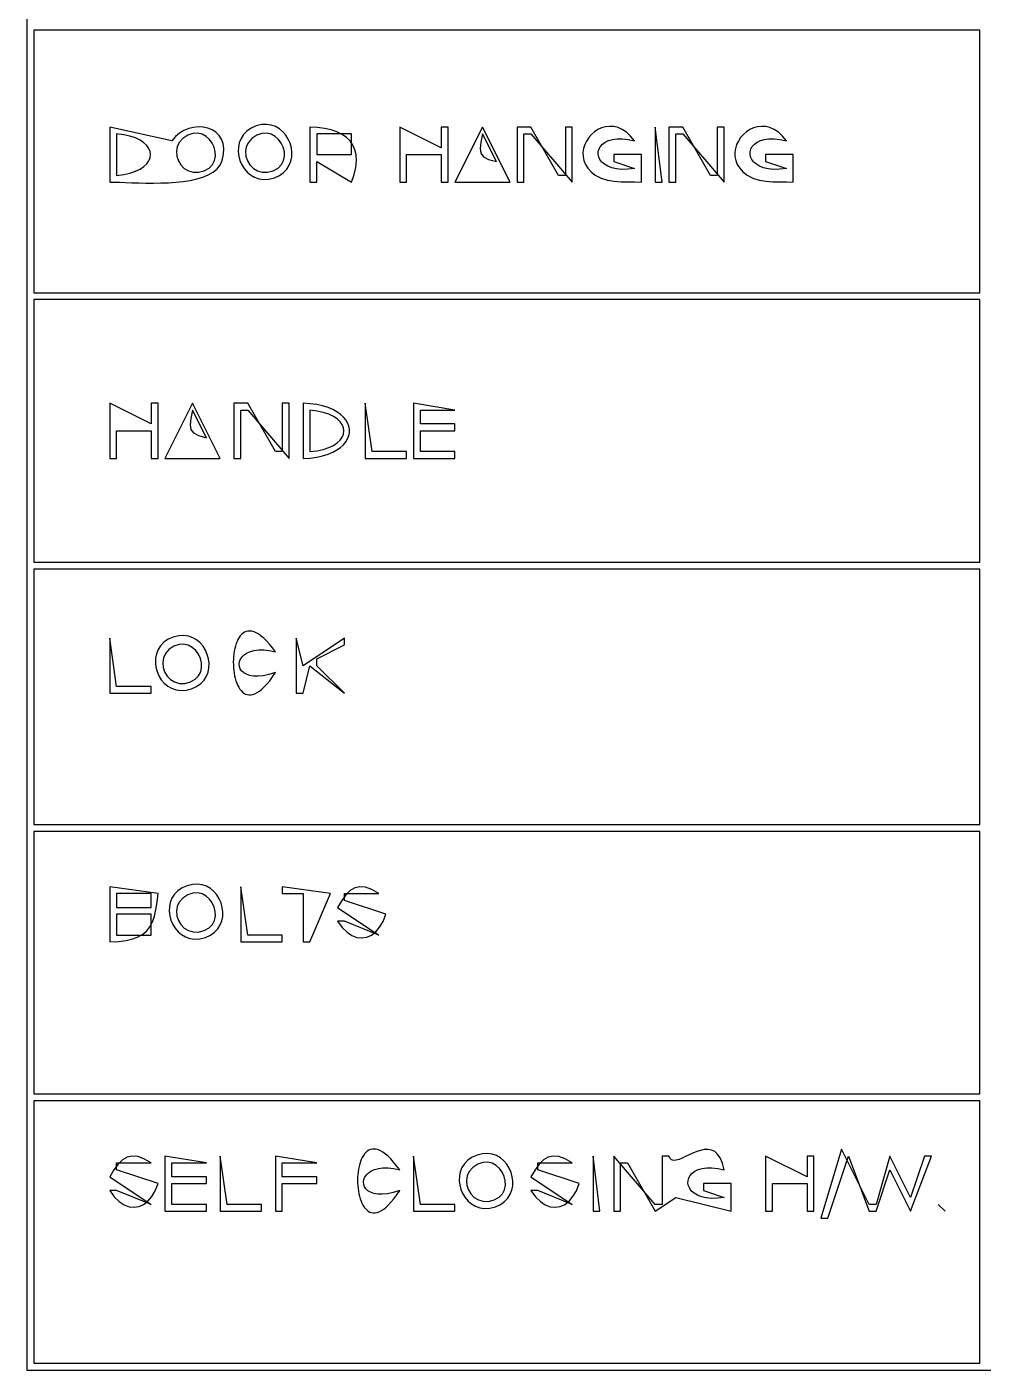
# Model space of a CAD drawing. Extents: x 0 to 2384, y 0 to 1684.
# Drawn here: x 482 to 620.5, y 449 to 643.5 of the extents above; entities that cross this region are included whole.
import ezdxf

# ---------------------------------------------------------------- set-up
doc = ezdxf.new("R2010")
doc.units = 0
doc.layers.add('C7', color=7, linetype='CONTINUOUS')

msp = doc.modelspace()

# ---------------------------------------------------------------- linework, layer by layer
at = {"layer": 'C7'}
for points in [[(482, 1513), (482, 449), (842, 449), (842, 1513), (482, 1513)], [(483, 643), (483, 605), (620, 605), (620, 643), (483, 643)], [(503, 627), (494, 629), (494, 621), (494.6592, 621.0045), (495.4248, 620.9918), (496.2819, 620.9679), (497.2156, 620.939), (498.2109, 620.9115), (499.253, 620.8913), (500.327, 620.8849), (501.4181, 620.8984), (502.5114, 620.9379), (503.5919, 621.0097), (504.6447, 621.12), (505.6551, 621.275), (506.6081, 621.4809), (507.4889, 621.7439), (508.2825, 622.0702), (508.9741, 622.466), (509.5487, 622.9376), (509.9916, 623.4911), (510.2878, 624.1327), (510.5025, 625.0523), (510.5467, 625.8794), (510.4378, 626.6126), (510.193, 627.2505), (509.8299, 627.7919), (509.3658, 628.2354), (508.8182, 628.5798), (508.2043, 628.8237), (507.5418, 628.9658), (506.8478, 629.0048), (506.1399, 628.9394), (505.4354, 628.7682), (504.7518, 628.49), (504.1064, 628.1034), (503.5166, 627.6072), (503, 627)], [(515.213, 629.1489), (514.4709, 628.8185), (513.8611, 628.3955), (513.3783, 627.8954), (513.0172, 627.3337), (512.7727, 626.7258), (512.6397, 626.0872), (512.613, 625.4333), (512.6873, 624.7798), (512.8576, 624.1419), (513.1187, 623.5353), (513.4654, 622.9753), (513.8926, 622.4774), (514.395, 622.0572), (514.9676, 621.7301), (515.6051, 621.5115), (516.3024, 621.417), (517.0543, 621.462), (517.8557, 621.662), (518.5888, 621.9882), (519.1889, 622.4072), (519.6614, 622.9033), (520.012, 623.4614), (520.2461, 624.0659), (520.3693, 624.7015), (520.3872, 625.3528), (520.3052, 626.0043), (520.1289, 626.6408), (519.8638, 627.2467), (519.5156, 627.8068), (519.0896, 628.3055), (518.5915, 628.7276), (518.0268, 629.0576), (517.4011, 629.2801), (516.7198, 629.3797), (515.9886, 629.3411), (515.2129, 629.1489)], [(523, 629), (523, 621), (524, 621), (524, 624), (529, 621), (529.3845, 622.1257), (529.6231, 623.1578), (529.7211, 624.0984), (529.6837, 624.9496), (529.516, 625.7135), (529.2232, 626.392), (528.8105, 626.9874), (528.283, 627.5016), (527.6461, 627.9368), (526.9048, 628.2951), (526.0643, 628.5784), (525.1299, 628.789), (524.1067, 628.9288), (523, 629)], [(536, 629), (536, 621), (537, 621), (537, 625), (542, 625), (542, 621), (543, 621), (543, 629), (542, 629), (542, 626), (536, 629)], [(548, 629), (544, 621), (551, 621), (552, 621), (548, 629)], [(553, 629), (553, 621), (554, 621), (554, 628), (555, 628), (561, 621), (561, 629), (560, 629), (560, 622), (559, 622), (555, 629), (553, 629)], [(571, 621), (571, 625), (567, 625), (567, 624), (570, 623), (569.0232, 622.8847), (568.1486, 622.8704), (567.3756, 622.9459), (566.7034, 623.1001), (566.1312, 623.3219), (565.6585, 623.6002), (565.2843, 623.9239), (565.0081, 624.2818), (564.829, 624.6629), (564.7465, 625.0561), (564.7597, 625.4502), (564.8679, 625.8342), (565.0705, 626.1969), (565.3667, 626.5272), (565.7557, 626.8141), (566.2369, 627.0463), (566.8095, 627.2129), (567.4728, 627.3026), (568.2262, 627.3045), (569.0688, 627.2073), (570, 627), (569.4314, 627.6958), (568.8395, 628.2404), (568.2322, 628.6433), (567.6173, 628.9139), (567.0029, 629.0619), (566.3969, 629.0967), (565.8071, 629.0278), (565.2416, 628.8649), (564.7083, 628.6174), (564.2152, 628.2949), (563.7701, 627.9068), (563.381, 627.4627), (563.0559, 626.9722), (562.8026, 626.4447), (562.6292, 625.8899), (562.5436, 625.3171), (562.5537, 624.736), (562.6675, 624.156), (562.8928, 623.5868), (563.2377, 623.0377), (563.7101, 622.5185), (564.3179, 622.0385), (565.1549, 621.5996), (566.0758, 621.3188), (567.0537, 621.1593), (568.0618, 621.0843), (569.0734, 621.0573), (570.0617, 621.0414), (571, 621)], [(573, 629), (573, 621), (574, 621), (573, 629)], [(575, 629), (575, 621), (576, 621), (576, 628), (577, 628), (583, 621), (583, 629), (582, 629), (582, 622), (581, 622), (577, 629), (575, 629)], [(593, 621), (593, 625), (589, 625), (589, 624), (592, 623), (591.0232, 622.8847), (590.1486, 622.8704), (589.3756, 622.9459), (588.7034, 623.1001), (588.1312, 623.3219), (587.6585, 623.6002), (587.2843, 623.9239), (587.0081, 624.2818), (586.8291, 624.6629), (586.7465, 625.0561), (586.7597, 625.4502), (586.868, 625.8342), (587.0705, 626.1969), (587.3667, 626.5272), (587.7557, 626.8141), (588.2369, 627.0463), (588.8095, 627.2129), (589.4729, 627.3026), (590.2262, 627.3045), (591.0688, 627.2073), (592, 627), (591.4314, 627.6958), (590.8395, 628.2404), (590.2322, 628.6433), (589.6173, 628.9139), (589.0029, 629.0619), (588.3969, 629.0967), (587.8071, 629.0278), (587.2416, 628.8649), (586.7083, 628.6174), (586.2152, 628.2949), (585.7701, 627.9068), (585.381, 627.4627), (585.0559, 626.9722), (584.8026, 626.4447), (584.6292, 625.8899), (584.5436, 625.3171), (584.5537, 624.736), (584.6675, 624.156), (584.8928, 623.5868), (585.2377, 623.0377), (585.7101, 622.5185), (586.3179, 622.0385), (587.1549, 621.5996), (588.0758, 621.3188), (589.0537, 621.1593), (590.0618, 621.0843), (591.0734, 621.0573), (592.0617, 621.0414), (593, 621)], [(495, 628), (495, 622), (496.0284, 622.1247), (496.9359, 622.323), (497.7224, 622.5858), (498.3879, 622.9038), (498.9324, 623.2678), (499.3559, 623.6686), (499.6584, 624.097), (499.8398, 624.5439), (499.9003, 624.9999), (499.8398, 625.456), (499.6583, 625.9028), (499.3558, 626.3312), (498.9323, 626.7321), (498.3879, 627.0961), (497.7224, 627.4141), (496.9359, 627.6769), (496.0284, 627.8752), (495, 628)], [(505.3032, 627.8248), (504.5827, 627.3514), (504.0812, 626.7747), (503.783, 626.1279), (503.6727, 625.4444), (503.7348, 624.7577), (503.9539, 624.101), (504.3144, 623.5078), (504.8009, 623.0115), (505.3978, 622.6453), (506.0898, 622.4428), (506.8612, 622.4372), (507.6968, 622.662)], [(507.6967, 622.662), (508.3819, 623.0488), (508.8697, 623.5471), (509.1745, 624.1271), (509.3105, 624.7587), (509.292, 625.412), (509.1335, 626.057), (508.8491, 626.6638), (508.4532, 627.2025), (507.9602, 627.643), (507.3844, 627.9554), (506.7401, 628.1098), (506.0415, 628.0763), (505.3032, 627.8248)], [(515.3032, 627.8248), (514.5827, 627.3514), (514.0812, 626.7747), (513.783, 626.1279), (513.6727, 625.4444), (513.7348, 624.7577), (513.9539, 624.101), (514.3144, 623.5078), (514.8009, 623.0115), (515.3978, 622.6453), (516.0898, 622.4428), (516.8612, 622.4372), (517.6968, 622.662)], [(517.6967, 622.662), (518.3819, 623.0488), (518.8698, 623.5471), (519.1745, 624.1271), (519.3105, 624.7587), (519.2921, 625.412), (519.1335, 626.057), (518.8491, 626.6638), (518.4533, 627.2025), (517.9603, 627.643), (517.3844, 627.9554), (516.7401, 628.1098), (516.0415, 628.0763), (515.3032, 627.8248)], [(524, 628), (524, 625), (529, 625), (529, 628), (524, 628)], [(548, 628), (547.7557, 626.8043), (547.6472, 625.8924), (547.7459, 625.2102), (548.1233, 624.7035), (548.8508, 624.3182), (550, 624), (548, 628)], [(483, 604), (483, 566), (620, 566), (620, 604), (483, 604)], [(494, 589), (494, 581), (495, 581), (495, 585), (500, 585), (500, 581), (501, 581), (501, 589), (500, 589), (500, 586), (494, 589)], [(506, 589), (502, 581), (509, 581), (510, 581), (506, 589)], [(506, 588), (505.7557, 586.8043), (505.6472, 585.8924), (505.7459, 585.2102), (506.1233, 584.7035), (506.8508, 584.3182), (508, 584), (506, 588)], [(512, 589), (512, 581), (513, 581), (513, 588), (514, 588), (520, 581), (520, 589), (519, 589), (519, 582), (518, 582), (514, 589), (512, 589)], [(522, 589), (522, 581), (523.0332, 581.0683), (523.9803, 581.1995), (524.8414, 581.3882), (525.6163, 581.6289), (526.3052, 581.9161), (526.9079, 582.2443), (527.4245, 582.608), (527.855, 583.0019), (528.1994, 583.4204), (528.4577, 583.858), (528.63, 584.3093), (528.7161, 584.7688), (528.716, 585.2311), (528.6299, 585.6906), (528.4577, 586.1419), (528.1994, 586.5795), (527.855, 586.998), (527.4245, 587.3919), (526.9079, 587.7556), (526.3051, 588.0838), (525.6163, 588.371), (524.8414, 588.6117), (523.9803, 588.8004), (523.0332, 588.9316), (522, 589)], [(523, 588), (523, 582), (524.0284, 582.1247), (524.9359, 582.323), (525.7224, 582.5858), (526.3878, 582.9038), (526.9323, 583.2678), (527.3558, 583.6686), (527.6583, 584.097), (527.8398, 584.5439), (527.9003, 584.9999), (527.8398, 585.456), (527.6583, 585.9028), (527.3558, 586.3312), (526.9323, 586.7321), (526.3878, 587.0961), (525.7224, 587.4141), (524.9359, 587.6769), (524.0284, 587.8752), (523, 588)], [(531, 589), (531, 581), (537, 581), (537, 582), (532, 582), (531, 589)], [(538, 589), (538, 581), (544, 581), (544, 582), (539, 582), (539, 585), (544, 585), (544, 586), (539, 586), (539, 588), (544, 588), (538, 589)], [(483, 565), (483, 528), (620, 528), (620, 565), (483, 565)], [(494, 555), (494, 547), (500, 547), (500, 548), (495, 548), (494, 555)], [(503.213, 555.1489), (502.471, 554.8185), (501.8612, 554.3955), (501.3783, 553.8954), (501.0172, 553.3337), (500.7728, 552.7258), (500.6398, 552.0872), (500.613, 551.4333), (500.6874, 550.7798), (500.8577, 550.1419), (501.1188, 549.5353), (501.4655, 548.9753), (501.8926, 548.4774), (502.395, 548.0572), (502.9676, 547.7301), (503.6051, 547.5115), (504.3024, 547.417), (505.0543, 547.462), (505.8557, 547.662), (506.5888, 547.9882), (507.1889, 548.4071), (507.6614, 548.9033), (508.012, 549.4613), (508.2461, 550.0659), (508.3693, 550.7014), (508.3872, 551.3527), (508.3052, 552.0043), (508.1289, 552.6407), (507.8638, 553.2467), (507.5156, 553.8067), (507.0896, 554.3055), (506.5915, 554.7276), (506.0268, 555.0576), (505.4011, 555.2801), (504.7198, 555.3797), (503.9886, 555.3411), (503.2129, 555.1489)], [(518, 550), (517.0668, 549.7139), (516.2269, 549.5401), (515.4797, 549.4678), (514.8244, 549.4861), (514.2604, 549.5842), (513.7871, 549.7513), (513.4037, 549.9767), (513.1096, 550.2495), (512.9042, 550.5589), (512.7868, 550.8942), (512.7567, 551.2445), (512.8133, 551.599), (512.9558, 551.9469), (513.1838, 552.2774), (513.4964, 552.5798), (513.893, 552.8432), (514.3729, 553.0568), (514.9356, 553.2098), (515.5803, 553.2914), (516.3064, 553.2908), (517.1131, 553.1973), (518, 553), (517.5529, 553.5994), (517.1232, 554.1252), (516.711, 554.5802), (516.316, 554.9673), (515.9383, 555.2891), (515.5778, 555.5485), (515.2344, 555.7483), (514.9082, 555.8913), (514.599, 555.9803), (514.3069, 556.018), (514.0318, 556.0073), (513.7735, 555.951), (513.5322, 555.8518), (513.3077, 555.7126), (513.0999, 555.5361), (512.9089, 555.3251), (512.7346, 555.0824), (512.577, 554.8109), (512.4359, 554.5133), (512.3113, 554.1924), (512.2033, 553.851), (512.1117, 553.4919), (512.0365, 553.118), (511.9776, 552.7318), (511.935, 552.3364), (511.9087, 551.9345), (511.8986, 551.5288), (511.9047, 551.1222), (511.9268, 550.7174), (511.9651, 550.3173), (512.0193, 549.9247), (512.0895, 549.5422), (512.1756, 549.1729), (512.2776, 548.8193), (512.3954, 548.4844), (512.529, 548.1709), (512.6783, 547.8816), (512.8433, 547.6193), (513.0239, 547.3868), (513.2201, 547.1869), (513.4318, 547.0224), (513.6591, 546.8961), (513.9017, 546.8107), (514.1597, 546.7692), (514.4331, 546.7742), (514.7218, 546.8285), (515.0257, 546.935), (515.3448, 547.0965), (515.679, 547.3157), (516.0284, 547.5954), (516.3928, 547.9385), (516.7722, 548.3477), (517.1666, 548.8258), (517.5758, 549.3756), (518, 550)], [(521, 555), (521, 547), (522, 547), (523, 551), (528, 547), (524, 551), (524, 552), (528, 554), (528, 555), (522, 551), (521, 555)], [(503.3032, 553.8248), (502.5827, 553.3514), (502.0812, 552.7747), (501.783, 552.1279), (501.6727, 551.4444), (501.7348, 550.7577), (501.9539, 550.101), (502.3144, 549.5078), (502.8009, 549.0115), (503.3978, 548.6453), (504.0898, 548.4428), (504.8612, 548.4372), (505.6968, 548.662)], [(505.6967, 548.662), (506.3819, 549.0488), (506.8698, 549.5471), (507.1745, 550.1271), (507.3105, 550.7587), (507.2921, 551.412), (507.1335, 552.057), (506.8491, 552.6638), (506.4533, 553.2025), (505.9603, 553.643), (505.3844, 553.9554), (504.7401, 554.1098), (504.0415, 554.0763), (503.3032, 553.8248)], [(483, 527), (483, 489), (620, 489), (620, 527), (483, 527)], [(505.213, 519.1489), (504.471, 518.8185), (503.8612, 518.3955), (503.3783, 517.8954), (503.0173, 517.3337), (502.7728, 516.7258), (502.6398, 516.0872), (502.613, 515.4334), (502.6874, 514.7798), (502.8577, 514.142), (503.1188, 513.5353), (503.4654, 512.9753), (503.8926, 512.4775), (504.395, 512.0572), (504.9676, 511.7301), (505.6051, 511.5115), (506.3024, 511.417), (507.0543, 511.462), (507.8557, 511.662), (508.5888, 511.9882), (509.1889, 512.4071), (509.6615, 512.9033), (510.012, 513.4613), (510.2462, 514.0659), (510.3694, 514.7014), (510.3872, 515.3527), (510.3052, 516.0043), (510.1289, 516.6407), (509.8638, 517.2467), (509.5156, 517.8067), (509.0896, 518.3055), (508.5915, 518.7276), (508.0268, 519.0576), (507.4011, 519.2801), (506.7198, 519.3797), (505.9885, 519.3411), (505.2129, 519.1489)], [(494, 519), (494, 511), (495.2775, 511.0757), (496.3851, 511.2181), (497.3359, 511.435), (498.143, 511.734), (498.8195, 512.1227), (499.3786, 512.6088), (499.8332, 513.2), (500.1966, 513.9039), (500.4819, 514.7282), (500.7021, 515.6805), (500.8704, 516.7685), (501, 518), (494, 519)], [(495, 518), (495, 516), (500, 516), (500, 518), (495, 518)], [(505.3032, 517.8248), (504.5827, 517.3514), (504.0812, 516.7747), (503.783, 516.1279), (503.6727, 515.4444), (503.7348, 514.7577), (503.9539, 514.101), (504.3144, 513.5078), (504.8009, 513.0115), (505.3978, 512.6453), (506.0898, 512.4428), (506.8612, 512.4372), (507.6968, 512.662)], [(507.6967, 512.662), (508.3819, 513.0488), (508.8697, 513.5471), (509.1745, 514.1271), (509.3105, 514.7587), (509.292, 515.412), (509.1335, 516.057), (508.8491, 516.6638), (508.4532, 517.2025), (507.9602, 517.643), (507.3844, 517.9554), (506.7401, 518.1098), (506.0415, 518.0763), (505.3032, 517.8248)], [(513, 519), (513, 511), (519, 511), (519, 512), (514, 512), (513, 519)], [(519, 519), (519, 518), (522, 518), (522, 511), (523, 511), (526, 518), (519, 519)], [(527, 516), (533, 512), (528, 514), (527, 514), (527.6677, 513.1092), (528.3676, 512.4256), (529.0868, 511.9453), (529.8126, 511.665), (530.5321, 511.5809), (531.2325, 511.6897), (531.901, 511.9876), (532.5248, 512.4712), (533.0911, 513.1368), (533.5871, 513.9809), (534, 515), (528, 517), (528, 518), (533, 518), (531.9652, 518.5943), (531.0521, 518.9238), (530.2405, 519.0002), (529.5102, 518.8354), (528.8412, 518.4411), (528.2133, 517.8292), (527.6062, 517.0116), (527, 516)], [(495, 515), (495, 512), (500, 512), (500, 515), (495, 515)], [(483, 488), (483, 450), (620, 450), (620, 488), (483, 488)], [(536, 475), (535.0668, 474.7139), (534.2269, 474.5401), (533.4796, 474.4678), (532.8243, 474.4861), (532.2604, 474.5842), (531.787, 474.7513), (531.4036, 474.9767), (531.1096, 475.2495), (530.9041, 475.5589), (530.7867, 475.8942), (530.7566, 476.2445), (530.8132, 476.599), (530.9558, 476.9469), (531.1837, 477.2774), (531.4963, 477.5798), (531.8929, 477.8432), (532.3729, 478.0568), (532.9356, 478.2098), (533.5803, 478.2914), (534.3063, 478.2908), (535.1131, 478.1973), (536, 478), (535.5529, 478.5994), (535.1232, 479.1252), (534.711, 479.5802), (534.316, 479.9673), (533.9383, 480.2891), (533.5777, 480.5485), (533.2344, 480.7484), (532.9082, 480.8914), (532.599, 480.9803), (532.3069, 481.0181), (532.0318, 481.0074), (531.7735, 480.951), (531.5322, 480.8518), (531.3077, 480.7126), (531.0999, 480.5361), (530.9089, 480.3251), (530.7346, 480.0825), (530.5769, 479.8109), (530.4358, 479.5133), (530.3113, 479.1924), (530.2032, 478.8511), (530.1116, 478.492), (530.0364, 478.118), (529.9776, 477.7319), (529.935, 477.3364), (529.9087, 476.9345), (529.8986, 476.5288), (529.9046, 476.1222), (529.9268, 475.7174), (529.965, 475.3173), (530.0193, 474.9246), (530.0895, 474.5422), (530.1756, 474.1728), (530.2776, 473.8193), (530.3954, 473.4844), (530.529, 473.1709), (530.6783, 472.8816), (530.8433, 472.6193), (531.0239, 472.3868), (531.2201, 472.1869), (531.4318, 472.0224), (531.659, 471.8961), (531.9017, 471.8107), (532.1597, 471.7691), (532.4331, 471.7741), (532.7217, 471.8285), (533.0256, 471.935), (533.3447, 472.0965), (533.679, 472.3157), (534.0284, 472.5954), (534.3928, 472.9385), (534.7722, 473.3477), (535.1665, 473.8258), (535.5758, 474.3756), (536, 475)], [(575, 480), (574, 480), (574, 473), (573, 473), (567, 480), (567, 472), (568, 472), (568, 479), (569, 479), (573, 472), (576, 474), (584, 472), (584, 476), (580, 476), (580, 475), (583, 474), (582.0232, 473.8847), (581.1486, 473.8704), (580.3756, 473.9459), (579.7034, 474.1001), (579.1312, 474.3219), (578.6585, 474.6002), (578.2843, 474.9238), (578.0081, 475.2818), (577.829, 475.6629), (577.7465, 476.0561), (577.7597, 476.4502), (577.8679, 476.8342), (578.0705, 477.1969), (578.3667, 477.5272), (578.7557, 477.814), (579.2369, 478.0463), (579.8095, 478.2129), (580.4728, 478.3026), (581.2262, 478.3045), (582.0688, 478.2073), (583, 478), (582.7459, 478.9712), (582.4249, 479.7215), (582.0457, 480.2728), (581.6167, 480.6471), (581.1463, 480.8665), (580.6433, 480.953), (580.116, 480.9286), (579.5729, 480.8152), (579.0227, 480.6351), (578.4738, 480.4101), (577.9348, 480.1622), (577.4142, 479.9136), (576.9204, 479.6861), (576.4621, 479.5019), (576.0477, 479.383), (575.6857, 479.3513), (575.3848, 479.4289), (575.1534, 479.6377), (575, 480)], [(600, 481), (597, 471), (598, 471), (601, 480), (604, 472), (605, 472), (607, 478), (610, 472), (613, 480), (612, 480), (610, 474), (607, 480), (605, 473), (604, 473), (600, 481)], [(494, 477), (500, 473), (495, 475), (494, 475), (494.6677, 474.1092), (495.3676, 473.4256), (496.0868, 472.9453), (496.8126, 472.665), (497.5321, 472.5809), (498.2325, 472.6897), (498.901, 472.9876), (499.5248, 473.4712), (500.0911, 474.1368), (500.5871, 474.9809), (501, 476), (495, 478), (495, 479), (500, 479), (498.9652, 479.5943), (498.0521, 479.9238), (497.2404, 480.0002), (496.5102, 479.8354), (495.8412, 479.4411), (495.2132, 478.8292), (494.6062, 478.0116), (494, 477)], [(502, 480), (502, 472), (508, 472), (508, 473), (503, 473), (503, 476), (508, 476), (508, 477), (503, 477), (503, 479), (508, 479), (502, 480)], [(510, 480), (510, 472), (516, 472), (516, 473), (511, 473), (510, 480)], [(518, 480), (518, 472), (519, 472), (519, 476), (524, 476), (524, 477), (519, 477), (519, 479), (524, 479), (518, 480)], [(538, 480), (538, 472), (544, 472), (544, 473), (539, 473), (538, 480)], [(547.213, 480.1489), (546.471, 479.8185), (545.8612, 479.3955), (545.3783, 478.8954), (545.0172, 478.3337), (544.7728, 477.7258), (544.6398, 477.0872), (544.613, 476.4333), (544.6874, 475.7798), (544.8577, 475.1419), (545.1188, 474.5353), (545.4655, 473.9753), (545.8926, 473.4774), (546.395, 473.0572), (546.9676, 472.7301), (547.6051, 472.5115), (548.3024, 472.417), (549.0543, 472.462), (549.8557, 472.662), (550.5888, 472.9882), (551.1889, 473.4071), (551.6615, 473.9033), (552.0121, 474.4613), (552.2462, 475.0659), (552.3694, 475.7014), (552.3872, 476.3527), (552.3052, 477.0043), (552.1289, 477.6407), (551.8639, 478.2467), (551.5156, 478.8067), (551.0896, 479.3055), (550.5915, 479.7276), (550.0269, 480.0576), (549.4011, 480.2801), (548.7198, 480.3797), (547.9886, 480.3411), (547.2129, 480.1489)], [(547.3032, 478.8249), (546.5827, 478.3514), (546.0812, 477.7747), (545.783, 477.1279), (545.6727, 476.4444), (545.7348, 475.7577), (545.9538, 475.101), (546.3143, 474.5078), (546.8008, 474.0115), (547.3978, 473.6453), (548.0897, 473.4428), (548.8612, 473.4372), (549.6968, 473.662)], [(549.6967, 473.662), (550.3819, 474.0488), (550.8697, 474.5472), (551.1744, 475.1271), (551.3104, 475.7587), (551.292, 476.412), (551.1334, 477.0571), (550.8491, 477.6639), (550.4532, 478.2025), (549.9602, 478.643), (549.3844, 478.9555), (548.7401, 479.1099), (548.0415, 479.0763), (547.3032, 478.8248)], [(555, 477), (561, 473), (556, 475), (555, 475), (555.6677, 474.1092), (556.3676, 473.4256), (557.0868, 472.9453), (557.8126, 472.665), (558.5321, 472.5809), (559.2325, 472.6897), (559.901, 472.9876), (560.5248, 473.4712), (561.0911, 474.1368), (561.5871, 474.9809), (562, 476), (556, 478), (556, 479), (561, 479), (559.9652, 479.5943), (559.0521, 479.9238), (558.2405, 480.0002), (557.5102, 479.8354), (556.8412, 479.4411), (556.2133, 478.8292), (555.6062, 478.0116), (555, 477)], [(564, 480), (564, 472), (565, 472), (564, 480)], [(589, 480), (589, 472), (590, 472), (590, 476), (595, 476), (595, 472), (596, 472), (596, 480), (595, 480), (595, 477), (589, 480)], [(614, 473), (615, 472), (614, 473)]]:
    msp.add_lwpolyline(points, dxfattribs=at)

doc.saveas('drawing.dxf')
